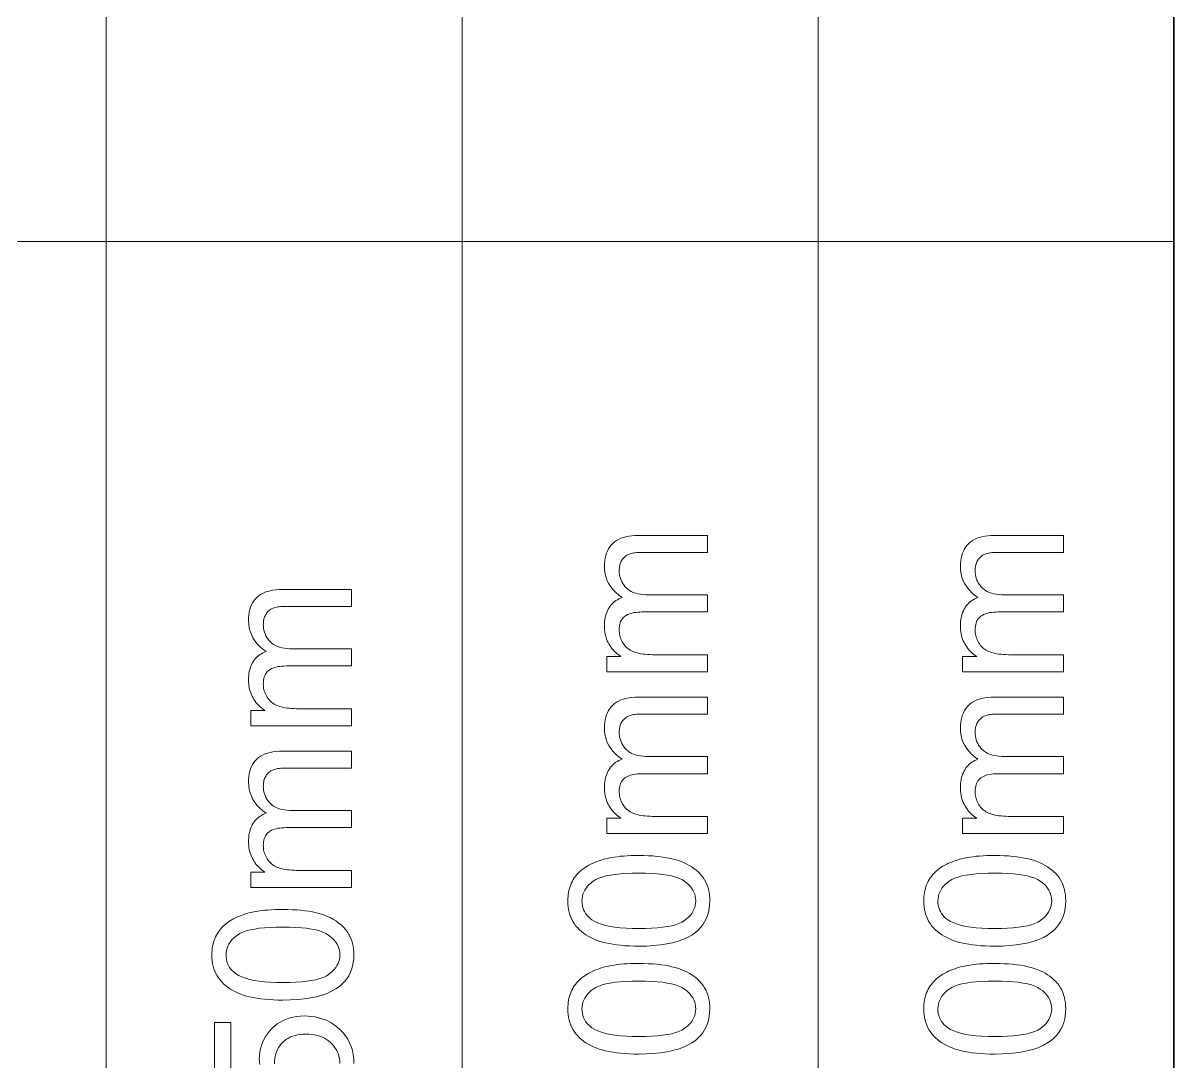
# Model space of a CAD drawing. Extents: x 23 to 417, y 3 to 294.
# Drawn here: x 222.48 to 230.76, y 19.32 to 26.79 of the extents above; entities that cross this region are included whole.
import ezdxf

# ---------------------------------------------------------------- set-up
doc = ezdxf.new("R2010")
doc.units = 0

msp = doc.modelspace()

# ---------------------------------------------------------------- linework, layer by layer
at = {"color": 7, "lineweight": 13}
for p, q in [((223.081, 10.22), (223.081, 50.22)), ((225.6417, 10.22), (225.6417, 50.22)), ((228.2024, 10.22), (228.2024, 50.22)), ((230.7631, 10.22), (230.7631, 50.22)), ((182.1096, 25.22), (230.7631, 25.22))]:
    msp.add_line(p, q, dxfattribs=at)
at = {"color": 7, "lineweight": 35}
msp.add_line((230.7625, 10.2375), (230.7625, 50.2375), dxfattribs=at)
at = {"color": 7, "lineweight": 13}
for points in [[(227.4064, 22.1238), (226.6819, 22.1238), (226.6819, 22.2336), (226.7836, 22.2336), (226.7731, 22.2407), (226.7631, 22.2482), (226.7535, 22.2561), (226.7443, 22.2645), (226.7356, 22.2734), (226.7272, 22.2826), (226.7193, 22.2924), (226.7118, 22.3026), (226.7047, 22.3132), (226.698, 22.3243), (226.6918, 22.3358), (226.6863, 22.3476), (226.6814, 22.3597), (226.6772, 22.3721), (226.6737, 22.3849), (226.6707, 22.3979), (226.6685, 22.4113), (226.6669, 22.425), (226.6659, 22.439), (226.6656, 22.4533), (226.6659, 22.4691), (226.6669, 22.4843), (226.6686, 22.499), (226.6709, 22.513), (226.6739, 22.5265), (226.6776, 22.5394), (226.6819, 22.5517), (226.687, 22.5635), (226.6926, 22.5747), (226.699, 22.5853), (226.7059, 22.5953), (226.7134, 22.6046), (226.7214, 22.6134), (226.73, 22.6216), (226.7391, 22.6292), (226.7487, 22.6361), (226.7588, 22.6425), (226.7695, 22.6482), (226.7807, 22.6534), (226.7924, 22.6579), (226.7683, 22.6756), (226.7468, 22.6944), (226.7277, 22.7141), (226.7112, 22.735), (226.6973, 22.7568), (226.6859, 22.7797), (226.677, 22.8036), (226.6706, 22.8286), (226.6668, 22.8546), (226.6656, 22.8816), (226.6662, 22.9027), (226.668, 22.9228), (226.6709, 22.9418), (226.6751, 22.9599), (226.6805, 22.977), (226.6871, 22.993), (226.6948, 23.0081), (226.7038, 23.0222), (226.7139, 23.0353), (226.7253, 23.0474), (226.7378, 23.0584), (226.7517, 23.0683), (226.7669, 23.077), (226.7833, 23.0845), (226.8011, 23.0909), (226.8201, 23.0961), (226.8404, 23.1002), (226.862, 23.1031), (226.8849, 23.1048), (226.9091, 23.1054), (227.4064, 23.1054), (227.4064, 22.9833), (226.95, 22.9833), (226.9357, 22.9832), (226.9222, 22.9828), (226.9095, 22.9822), (226.8977, 22.9814), (226.8867, 22.9803), (226.8765, 22.979), (226.8671, 22.9774), (226.8586, 22.9756), (226.8508, 22.9736), (226.8439, 22.9713), (226.8376, 22.9688), (226.8315, 22.9658), (226.8256, 22.9624), (226.82, 22.9587), (226.8147, 22.9545), (226.8096, 22.95), (226.8048, 22.9451), (226.8002, 22.9398), (226.7958, 22.9341), (226.7918, 22.928), (226.788, 22.9216), (226.7846, 22.915), (226.7817, 22.9082), (226.7791, 22.9012), (226.7769, 22.8939), (226.7751, 22.8864), (226.7738, 22.8787), (226.7728, 22.8708), (226.7722, 22.8627), (226.772, 22.8544), (226.7725, 22.8393), (226.774, 22.8248), (226.7766, 22.8109), (226.7801, 22.7974), (226.7847, 22.7844), (226.7903, 22.772), (226.7969, 22.7601), (226.8045, 22.7487), (226.8131, 22.7378), (226.8228, 22.7275), (226.8336, 22.7179), (226.8456, 22.7093), (226.8588, 22.7017), (226.8732, 22.6952), (226.8889, 22.6896), (226.9058, 22.6851), (226.9239, 22.6815), (226.9432, 22.679), (226.9637, 22.6775), (226.9855, 22.677), (227.4064, 22.677), (227.4064, 22.5542), (226.9357, 22.5542), (226.9197, 22.5539), (226.9046, 22.553), (226.8903, 22.5515), (226.8768, 22.5494), (226.8641, 22.5467), (226.8522, 22.5434), (226.8411, 22.5395), (226.8309, 22.535), (226.8215, 22.5299), (226.8129, 22.5242), (226.8051, 22.5178), (226.7982, 22.5107), (226.792, 22.5028), (226.7867, 22.4941), (226.7822, 22.4846), (226.7785, 22.4744), (226.7757, 22.4635), (226.7736, 22.4517), (226.7724, 22.4392), (226.772, 22.426), (226.7722, 22.4157), (226.7731, 22.4056), (226.7744, 22.3956), (226.7763, 22.3858), (226.7788, 22.3761), (226.7818, 22.3666), (226.7853, 22.3572), (226.7894, 22.3481), (226.7941, 22.339), (226.7993, 22.3301), (226.805, 22.3216), (226.8112, 22.3135), (226.8179, 22.3059), (226.8251, 22.2988), (226.8329, 22.2922), (226.8411, 22.2861), (226.8498, 22.2804), (226.8591, 22.2752), (226.8688, 22.2706), (226.8791, 22.2664), (226.89, 22.2626), (226.9019, 22.2592), (226.9148, 22.2563), (226.9285, 22.2537), (226.9432, 22.2515), (226.9588, 22.2497), (226.9753, 22.2484), (226.9928, 22.2474), (227.0112, 22.2468), (227.0305, 22.2466), (227.4064, 22.2466)], [(229.9671, 22.1238), (229.2426, 22.1238), (229.2426, 22.2336), (229.3443, 22.2336), (229.3339, 22.2407), (229.3238, 22.2482), (229.3142, 22.2561), (229.3051, 22.2645), (229.2963, 22.2734), (229.2879, 22.2827), (229.28, 22.2924), (229.2725, 22.3026), (229.2654, 22.3132), (229.2587, 22.3243), (229.2525, 22.3358), (229.247, 22.3476), (229.2422, 22.3597), (229.2379, 22.3721), (229.2344, 22.3849), (229.2315, 22.3979), (229.2292, 22.4113), (229.2276, 22.425), (229.2266, 22.439), (229.2263, 22.4533), (229.2266, 22.4691), (229.2276, 22.4843), (229.2293, 22.499), (229.2316, 22.513), (229.2346, 22.5265), (229.2383, 22.5394), (229.2427, 22.5517), (229.2477, 22.5635), (229.2534, 22.5747), (229.2597, 22.5853), (229.2666, 22.5953), (229.2741, 22.6046), (229.2822, 22.6134), (229.2907, 22.6216), (229.2998, 22.6292), (229.3094, 22.6361), (229.3195, 22.6425), (229.3302, 22.6482), (229.3414, 22.6534), (229.3531, 22.6579), (229.3291, 22.6756), (229.3075, 22.6944), (229.2885, 22.7141), (229.272, 22.735), (229.258, 22.7568), (229.2466, 22.7797), (229.2377, 22.8036), (229.2314, 22.8286), (229.2276, 22.8546), (229.2263, 22.8816), (229.2269, 22.9027), (229.2287, 22.9228), (229.2317, 22.9418), (229.2358, 22.9599), (229.2412, 22.977), (229.2478, 22.993), (229.2555, 23.0081), (229.2645, 23.0222), (229.2746, 23.0353), (229.286, 23.0474), (229.2986, 23.0584), (229.3124, 23.0683), (229.3276, 23.077), (229.344, 23.0845), (229.3618, 23.0909), (229.3808, 23.0961), (229.4011, 23.1002), (229.4227, 23.1031), (229.4456, 23.1048), (229.4698, 23.1054), (229.9671, 23.1054), (229.9671, 22.9833), (229.5107, 22.9833), (229.4964, 22.9832), (229.4829, 22.9828), (229.4702, 22.9822), (229.4584, 22.9814), (229.4474, 22.9803), (229.4372, 22.979), (229.4278, 22.9774), (229.4193, 22.9756), (229.4115, 22.9736), (229.4047, 22.9713), (229.3983, 22.9688), (229.3922, 22.9658), (229.3864, 22.9624), (229.3808, 22.9587), (229.3754, 22.9545), (229.3703, 22.95), (229.3655, 22.9451), (229.3609, 22.9398), (229.3566, 22.9341), (229.3525, 22.928), (229.3487, 22.9216), (229.3454, 22.915), (229.3424, 22.9082), (229.3398, 22.9012), (229.3376, 22.8939), (229.3359, 22.8864), (229.3345, 22.8787), (229.3335, 22.8708), (229.3329, 22.8627), (229.3327, 22.8544), (229.3332, 22.8393), (229.3347, 22.8248), (229.3373, 22.8109), (229.3408, 22.7974), (229.3454, 22.7844), (229.351, 22.772), (229.3576, 22.7601), (229.3652, 22.7487), (229.3739, 22.7378), (229.3835, 22.7275), (229.3943, 22.7179), (229.4063, 22.7093), (229.4195, 22.7017), (229.4339, 22.6952), (229.4496, 22.6896), (229.4665, 22.6851), (229.4846, 22.6815), (229.5039, 22.679), (229.5244, 22.6775), (229.5462, 22.677), (229.9671, 22.677), (229.9671, 22.5542), (229.4964, 22.5542), (229.4804, 22.5539), (229.4653, 22.553), (229.451, 22.5515), (229.4375, 22.5494), (229.4248, 22.5467), (229.4129, 22.5434), (229.4019, 22.5395), (229.3916, 22.535), (229.3822, 22.5299), (229.3736, 22.5242), (229.3658, 22.5178), (229.3589, 22.5107), (229.3528, 22.5028), (229.3474, 22.4941), (229.3429, 22.4846), (229.3392, 22.4744), (229.3364, 22.4635), (229.3343, 22.4517), (229.3331, 22.4392), (229.3327, 22.426), (229.333, 22.4157), (229.3338, 22.4056), (229.3351, 22.3956), (229.3371, 22.3858), (229.3395, 22.3761), (229.3425, 22.3666), (229.3461, 22.3572), (229.3502, 22.3481), (229.3548, 22.339), (229.36, 22.3301), (229.3657, 22.3216), (229.3719, 22.3135), (229.3786, 22.3059), (229.3858, 22.2988), (229.3936, 22.2922), (229.4018, 22.2861), (229.4105, 22.2804), (229.4198, 22.2752), (229.4295, 22.2706), (229.4398, 22.2664), (229.4508, 22.2626), (229.4626, 22.2592), (229.4755, 22.2563), (229.4892, 22.2537), (229.5039, 22.2515), (229.5195, 22.2497), (229.536, 22.2484), (229.5535, 22.2474), (229.5719, 22.2468), (229.5912, 22.2466), (229.9671, 22.2466)], [(224.8457, 21.7353), (224.1212, 21.7353), (224.1212, 21.8451), (224.2229, 21.8451), (224.2124, 21.8522), (224.2024, 21.8597), (224.1928, 21.8676), (224.1836, 21.876), (224.1749, 21.8849), (224.1665, 21.8942), (224.1586, 21.9039), (224.1511, 21.9141), (224.144, 21.9248), (224.1373, 21.9359), (224.1311, 21.9473), (224.1256, 21.9591), (224.1207, 21.9713), (224.1165, 21.9837), (224.113, 21.9964), (224.11, 22.0095), (224.1078, 22.0228), (224.1062, 22.0365), (224.1052, 22.0505), (224.1049, 22.0648), (224.1052, 22.0806), (224.1062, 22.0958), (224.1079, 22.1105), (224.1102, 22.1245), (224.1132, 22.138), (224.1169, 22.1509), (224.1212, 22.1633), (224.1263, 22.175), (224.1319, 22.1862), (224.1383, 22.1968), (224.1452, 22.2068), (224.1527, 22.2162), (224.1607, 22.225), (224.1693, 22.2331), (224.1784, 22.2407), (224.188, 22.2477), (224.1981, 22.254), (224.2088, 22.2598), (224.22, 22.2649), (224.2317, 22.2694), (224.2076, 22.2871), (224.1861, 22.3059), (224.167, 22.3257), (224.1505, 22.3465), (224.1366, 22.3683), (224.1252, 22.3912), (224.1163, 22.4152), (224.1099, 22.4401), (224.1061, 22.4661), (224.1049, 22.4932), (224.1055, 22.5142), (224.1073, 22.5343), (224.1102, 22.5534), (224.1144, 22.5714), (224.1198, 22.5885), (224.1264, 22.6046), (224.1341, 22.6197), (224.1431, 22.6337), (224.1532, 22.6468), (224.1646, 22.6589), (224.1771, 22.6699), (224.191, 22.6798), (224.2062, 22.6885), (224.2226, 22.696), (224.2404, 22.7024), (224.2594, 22.7076), (224.2797, 22.7117), (224.3013, 22.7146), (224.3242, 22.7163), (224.3484, 22.7169), (224.8457, 22.7169), (224.8457, 22.5948), (224.3893, 22.5948), (224.375, 22.5947), (224.3615, 22.5943), (224.3488, 22.5937), (224.337, 22.5929), (224.326, 22.5918), (224.3158, 22.5905), (224.3064, 22.589), (224.2979, 22.5872), (224.2901, 22.5851), (224.2832, 22.5829), (224.2769, 22.5803), (224.2708, 22.5773), (224.2649, 22.574), (224.2593, 22.5702), (224.254, 22.5661), (224.2489, 22.5615), (224.2441, 22.5566), (224.2395, 22.5513), (224.2351, 22.5456), (224.2311, 22.5396), (224.2273, 22.5332), (224.2239, 22.5266), (224.221, 22.5197), (224.2184, 22.5127), (224.2162, 22.5054), (224.2144, 22.498), (224.2131, 22.4903), (224.2121, 22.4824), (224.2115, 22.4742), (224.2113, 22.4659), (224.2118, 22.4509), (224.2133, 22.4364), (224.2159, 22.4224), (224.2194, 22.4089), (224.224, 22.396), (224.2296, 22.3835), (224.2362, 22.3716), (224.2438, 22.3602), (224.2524, 22.3494), (224.2621, 22.339), (224.2729, 22.3294), (224.2849, 22.3208), (224.2981, 22.3133), (224.3125, 22.3067), (224.3282, 22.3011), (224.3451, 22.2966), (224.3632, 22.2931), (224.3825, 22.2906), (224.403, 22.289), (224.4248, 22.2885), (224.8457, 22.2885), (224.8457, 22.1657), (224.375, 22.1657), (224.359, 22.1654), (224.3439, 22.1645), (224.3296, 22.163), (224.3161, 22.1609), (224.3034, 22.1582), (224.2915, 22.1549), (224.2804, 22.151), (224.2702, 22.1465), (224.2608, 22.1414), (224.2522, 22.1357), (224.2444, 22.1293), (224.2375, 22.1222), (224.2313, 22.1143), (224.226, 22.1056), (224.2215, 22.0962), (224.2178, 22.086), (224.215, 22.075), (224.2129, 22.0633), (224.2117, 22.0508), (224.2113, 22.0375), (224.2115, 22.0272), (224.2124, 22.0171), (224.2137, 22.0071), (224.2156, 21.9973), (224.2181, 21.9876), (224.2211, 21.9781), (224.2246, 21.9688), (224.2287, 21.9596), (224.2334, 21.9505), (224.2386, 21.9417), (224.2443, 21.9331), (224.2505, 21.925), (224.2572, 21.9174), (224.2644, 21.9103), (224.2722, 21.9037), (224.2804, 21.8976), (224.2891, 21.8919), (224.2984, 21.8868), (224.3081, 21.8821), (224.3184, 21.8779), (224.3293, 21.8741), (224.3412, 21.8708), (224.3541, 21.8678), (224.3678, 21.8652), (224.3825, 21.8631), (224.3981, 21.8613), (224.4146, 21.8599), (224.4321, 21.8589), (224.4505, 21.8583), (224.4698, 21.8581), (224.8457, 21.8581)], [(227.4064, 20.9601), (226.6819, 20.9601), (226.6819, 21.0699), (226.7836, 21.0699), (226.7731, 21.077), (226.7631, 21.0845), (226.7535, 21.0924), (226.7443, 21.1008), (226.7356, 21.1096), (226.7272, 21.1189), (226.7193, 21.1287), (226.7118, 21.1389), (226.7047, 21.1495), (226.698, 21.1606), (226.6918, 21.1721), (226.6863, 21.1839), (226.6814, 21.196), (226.6772, 21.2084), (226.6737, 21.2212), (226.6707, 21.2342), (226.6685, 21.2476), (226.6669, 21.2613), (226.6659, 21.2752), (226.6656, 21.2896), (226.6659, 21.3054), (226.6669, 21.3206), (226.6686, 21.3352), (226.6709, 21.3493), (226.6739, 21.3628), (226.6776, 21.3757), (226.6819, 21.388), (226.687, 21.3998), (226.6926, 21.411), (226.699, 21.4215), (226.7059, 21.4315), (226.7134, 21.4409), (226.7214, 21.4497), (226.73, 21.4579), (226.7391, 21.4655), (226.7487, 21.4724), (226.7588, 21.4788), (226.7695, 21.4845), (226.7807, 21.4897), (226.7924, 21.4942), (226.7683, 21.5119), (226.7468, 21.5306), (226.7277, 21.5504), (226.7112, 21.5712), (226.6973, 21.5931), (226.6859, 21.616), (226.677, 21.6399), (226.6706, 21.6649), (226.6668, 21.6909), (226.6656, 21.7179), (226.6662, 21.739), (226.668, 21.759), (226.6709, 21.7781), (226.6751, 21.7962), (226.6805, 21.8133), (226.6871, 21.8293), (226.6948, 21.8444), (226.7038, 21.8585), (226.7139, 21.8716), (226.7253, 21.8837), (226.7378, 21.8947), (226.7517, 21.9046), (226.7669, 21.9133), (226.7833, 21.9208), (226.8011, 21.9272), (226.8201, 21.9324), (226.8404, 21.9365), (226.862, 21.9394), (226.8849, 21.9411), (226.9091, 21.9417), (227.4064, 21.9417), (227.4064, 21.8196), (226.95, 21.8196), (226.9357, 21.8194), (226.9222, 21.8191), (226.9095, 21.8185), (226.8977, 21.8177), (226.8867, 21.8166), (226.8765, 21.8153), (226.8671, 21.8137), (226.8586, 21.8119), (226.8508, 21.8099), (226.8439, 21.8076), (226.8376, 21.805), (226.8315, 21.8021), (226.8256, 21.7987), (226.82, 21.795), (226.8147, 21.7908), (226.8096, 21.7863), (226.8048, 21.7814), (226.8002, 21.7761), (226.7958, 21.7704), (226.7918, 21.7643), (226.788, 21.7579), (226.7846, 21.7513), (226.7817, 21.7445), (226.7791, 21.7375), (226.7769, 21.7302), (226.7751, 21.7227), (226.7738, 21.715), (226.7728, 21.7071), (226.7722, 21.699), (226.772, 21.6906), (226.7725, 21.6756), (226.774, 21.6611), (226.7766, 21.6471), (226.7801, 21.6337), (226.7847, 21.6207), (226.7903, 21.6083), (226.7969, 21.5964), (226.8045, 21.585), (226.8131, 21.5741), (226.8228, 21.5638), (226.8336, 21.5542), (226.8456, 21.5456), (226.8588, 21.538), (226.8732, 21.5315), (226.8889, 21.5259), (226.9058, 21.5214), (226.9239, 21.5178), (226.9432, 21.5153), (226.9637, 21.5138), (226.9855, 21.5133), (227.4064, 21.5133), (227.4064, 21.3905), (226.9357, 21.3905), (226.9197, 21.3902), (226.9046, 21.3893), (226.8903, 21.3878), (226.8768, 21.3857), (226.8641, 21.383), (226.8522, 21.3797), (226.8411, 21.3758), (226.8309, 21.3713), (226.8215, 21.3662), (226.8129, 21.3605), (226.8051, 21.3541), (226.7982, 21.347), (226.792, 21.3391), (226.7867, 21.3304), (226.7822, 21.3209), (226.7785, 21.3107), (226.7757, 21.2998), (226.7736, 21.288), (226.7724, 21.2755), (226.772, 21.2623), (226.7722, 21.252), (226.7731, 21.2418), (226.7744, 21.2319), (226.7763, 21.222), (226.7788, 21.2124), (226.7818, 21.2029), (226.7853, 21.1935), (226.7894, 21.1843), (226.7941, 21.1753), (226.7993, 21.1664), (226.805, 21.1579), (226.8112, 21.1498), (226.8179, 21.1422), (226.8251, 21.1351), (226.8329, 21.1285), (226.8411, 21.1224), (226.8498, 21.1167), (226.8591, 21.1115), (226.8688, 21.1068), (226.8791, 21.1026), (226.89, 21.0989), (226.9019, 21.0955), (226.9148, 21.0926), (226.9285, 21.09), (226.9432, 21.0878), (226.9588, 21.086), (226.9753, 21.0847), (226.9928, 21.0837), (227.0112, 21.0831), (227.0305, 21.0829), (227.4064, 21.0829)], [(229.9671, 20.9601), (229.2426, 20.9601), (229.2426, 21.0699), (229.3443, 21.0699), (229.3339, 21.077), (229.3238, 21.0845), (229.3142, 21.0924), (229.3051, 21.1008), (229.2963, 21.1096), (229.2879, 21.1189), (229.28, 21.1287), (229.2725, 21.1389), (229.2654, 21.1495), (229.2587, 21.1606), (229.2525, 21.1721), (229.247, 21.1839), (229.2422, 21.196), (229.2379, 21.2084), (229.2344, 21.2212), (229.2315, 21.2342), (229.2292, 21.2476), (229.2276, 21.2613), (229.2266, 21.2753), (229.2263, 21.2896), (229.2266, 21.3054), (229.2276, 21.3206), (229.2293, 21.3352), (229.2316, 21.3493), (229.2346, 21.3628), (229.2383, 21.3757), (229.2427, 21.388), (229.2477, 21.3998), (229.2534, 21.411), (229.2597, 21.4215), (229.2667, 21.4315), (229.2741, 21.4409), (229.2822, 21.4497), (229.2907, 21.4579), (229.2998, 21.4655), (229.3094, 21.4724), (229.3195, 21.4788), (229.3302, 21.4845), (229.3414, 21.4897), (229.3531, 21.4942), (229.3291, 21.5119), (229.3075, 21.5306), (229.2885, 21.5504), (229.272, 21.5712), (229.258, 21.5931), (229.2466, 21.616), (229.2377, 21.6399), (229.2314, 21.6649), (229.2276, 21.6909), (229.2263, 21.7179), (229.2269, 21.739), (229.2287, 21.7591), (229.2317, 21.7781), (229.2358, 21.7962), (229.2412, 21.8133), (229.2478, 21.8293), (229.2555, 21.8444), (229.2645, 21.8585), (229.2746, 21.8716), (229.286, 21.8837), (229.2986, 21.8947), (229.3124, 21.9046), (229.3276, 21.9133), (229.344, 21.9208), (229.3618, 21.9272), (229.3808, 21.9324), (229.4011, 21.9365), (229.4227, 21.9394), (229.4456, 21.9411), (229.4698, 21.9417), (229.9671, 21.9417), (229.9671, 21.8196), (229.5107, 21.8196), (229.4964, 21.8195), (229.4829, 21.8191), (229.4702, 21.8185), (229.4584, 21.8177), (229.4474, 21.8166), (229.4372, 21.8153), (229.4278, 21.8137), (229.4193, 21.8119), (229.4115, 21.8099), (229.4047, 21.8076), (229.3983, 21.805), (229.3922, 21.8021), (229.3864, 21.7987), (229.3808, 21.795), (229.3754, 21.7908), (229.3703, 21.7863), (229.3655, 21.7814), (229.3609, 21.7761), (229.3566, 21.7704), (229.3525, 21.7643), (229.3487, 21.7579), (229.3454, 21.7513), (229.3424, 21.7445), (229.3398, 21.7375), (229.3376, 21.7302), (229.3359, 21.7227), (229.3345, 21.715), (229.3335, 21.7071), (229.3329, 21.699), (229.3327, 21.6906), (229.3332, 21.6756), (229.3347, 21.6611), (229.3373, 21.6471), (229.3408, 21.6337), (229.3454, 21.6207), (229.351, 21.6083), (229.3576, 21.5964), (229.3652, 21.585), (229.3739, 21.5741), (229.3835, 21.5638), (229.3943, 21.5542), (229.4063, 21.5456), (229.4195, 21.538), (229.4339, 21.5315), (229.4496, 21.5259), (229.4665, 21.5214), (229.4846, 21.5178), (229.5039, 21.5153), (229.5244, 21.5138), (229.5462, 21.5133), (229.9671, 21.5133), (229.9671, 21.3905), (229.4964, 21.3905), (229.4804, 21.3902), (229.4653, 21.3893), (229.451, 21.3878), (229.4375, 21.3857), (229.4248, 21.383), (229.4129, 21.3797), (229.4019, 21.3758), (229.3916, 21.3713), (229.3822, 21.3662), (229.3736, 21.3605), (229.3658, 21.3541), (229.3589, 21.347), (229.3528, 21.3391), (229.3474, 21.3304), (229.3429, 21.3209), (229.3392, 21.3107), (229.3364, 21.2998), (229.3343, 21.288), (229.3331, 21.2755), (229.3327, 21.2623), (229.333, 21.252), (229.3338, 21.2418), (229.3351, 21.2319), (229.3371, 21.2221), (229.3395, 21.2124), (229.3425, 21.2029), (229.3461, 21.1935), (229.3502, 21.1843), (229.3548, 21.1753), (229.36, 21.1664), (229.3657, 21.1579), (229.3719, 21.1498), (229.3786, 21.1422), (229.3858, 21.1351), (229.3936, 21.1285), (229.4018, 21.1224), (229.4105, 21.1167), (229.4198, 21.1115), (229.4295, 21.1068), (229.4398, 21.1027), (229.4508, 21.0989), (229.4626, 21.0955), (229.4755, 21.0926), (229.4892, 21.09), (229.5039, 21.0878), (229.5195, 21.086), (229.536, 21.0847), (229.5535, 21.0837), (229.5719, 21.0831), (229.5912, 21.0829), (229.9671, 21.0829)], [(224.8457, 20.5716), (224.1212, 20.5716), (224.1212, 20.6814), (224.2229, 20.6814), (224.2124, 20.6885), (224.2024, 20.696), (224.1928, 20.7039), (224.1836, 20.7123), (224.1749, 20.7212), (224.1665, 20.7305), (224.1586, 20.7402), (224.1511, 20.7504), (224.144, 20.7611), (224.1373, 20.7722), (224.1311, 20.7836), (224.1256, 20.7954), (224.1207, 20.8075), (224.1165, 20.82), (224.113, 20.8327), (224.11, 20.8457), (224.1078, 20.8591), (224.1062, 20.8728), (224.1052, 20.8868), (224.1049, 20.9011), (224.1052, 20.9169), (224.1062, 20.9321), (224.1079, 20.9468), (224.1102, 20.9608), (224.1132, 20.9743), (224.1169, 20.9872), (224.1212, 20.9996), (224.1263, 21.0113), (224.1319, 21.0225), (224.1383, 21.0331), (224.1452, 21.0431), (224.1527, 21.0525), (224.1607, 21.0612), (224.1693, 21.0694), (224.1784, 21.077), (224.188, 21.0839), (224.1981, 21.0903), (224.2088, 21.096), (224.22, 21.1012), (224.2317, 21.1057), (224.2076, 21.1234), (224.1861, 21.1422), (224.167, 21.162), (224.1505, 21.1828), (224.1366, 21.2046), (224.1252, 21.2275), (224.1163, 21.2514), (224.1099, 21.2764), (224.1061, 21.3024), (224.1049, 21.3295), (224.1055, 21.3505), (224.1073, 21.3706), (224.1102, 21.3896), (224.1144, 21.4077), (224.1198, 21.4248), (224.1264, 21.4409), (224.1341, 21.4559), (224.1431, 21.47), (224.1532, 21.4831), (224.1646, 21.4952), (224.1771, 21.5062), (224.191, 21.5161), (224.2062, 21.5248), (224.2226, 21.5323), (224.2404, 21.5387), (224.2594, 21.5439), (224.2797, 21.548), (224.3013, 21.5509), (224.3242, 21.5526), (224.3484, 21.5532), (224.8457, 21.5532), (224.8457, 21.4311), (224.3893, 21.4311), (224.375, 21.431), (224.3615, 21.4306), (224.3488, 21.43), (224.337, 21.4292), (224.326, 21.4281), (224.3158, 21.4268), (224.3064, 21.4252), (224.2979, 21.4235), (224.2901, 21.4214), (224.2832, 21.4192), (224.2769, 21.4166), (224.2708, 21.4136), (224.2649, 21.4102), (224.2593, 21.4065), (224.254, 21.4024), (224.2489, 21.3978), (224.2441, 21.3929), (224.2395, 21.3876), (224.2351, 21.3819), (224.2311, 21.3758), (224.2273, 21.3695), (224.2239, 21.3629), (224.221, 21.356), (224.2184, 21.349), (224.2162, 21.3417), (224.2144, 21.3343), (224.2131, 21.3266), (224.2121, 21.3187), (224.2115, 21.3105), (224.2113, 21.3022), (224.2118, 21.2872), (224.2133, 21.2727), (224.2159, 21.2587), (224.2194, 21.2452), (224.224, 21.2323), (224.2296, 21.2198), (224.2362, 21.2079), (224.2438, 21.1965), (224.2524, 21.1857), (224.2621, 21.1753), (224.2729, 21.1657), (224.2849, 21.1571), (224.2981, 21.1496), (224.3125, 21.143), (224.3282, 21.1374), (224.3451, 21.1329), (224.3632, 21.1294), (224.3825, 21.1268), (224.403, 21.1253), (224.4248, 21.1248), (224.8457, 21.1248), (224.8457, 21.002), (224.375, 21.002), (224.359, 21.0017), (224.3439, 21.0008), (224.3296, 20.9993), (224.3161, 20.9972), (224.3034, 20.9945), (224.2915, 20.9912), (224.2804, 20.9873), (224.2702, 20.9828), (224.2608, 20.9777), (224.2522, 20.972), (224.2444, 20.9656), (224.2375, 20.9585), (224.2313, 20.9506), (224.226, 20.9419), (224.2215, 20.9325), (224.2178, 20.9223), (224.215, 20.9113), (224.2129, 20.8996), (224.2117, 20.8871), (224.2113, 20.8738), (224.2115, 20.8635), (224.2124, 20.8534), (224.2137, 20.8434), (224.2156, 20.8336), (224.2181, 20.8239), (224.2211, 20.8144), (224.2246, 20.8051), (224.2287, 20.7959), (224.2334, 20.7868), (224.2386, 20.778), (224.2443, 20.7694), (224.2505, 20.7613), (224.2572, 20.7537), (224.2644, 20.7466), (224.2722, 20.74), (224.2804, 20.7339), (224.2891, 20.7282), (224.2984, 20.7231), (224.3081, 20.7184), (224.3184, 20.7142), (224.3293, 20.7104), (224.3412, 20.7071), (224.3541, 20.7041), (224.3678, 20.7015), (224.3825, 20.6993), (224.3981, 20.6976), (224.4146, 20.6962), (224.4321, 20.6952), (224.4505, 20.6946), (224.4698, 20.6944), (224.8457, 20.6944)], [(226.9132, 20.149), (226.8784, 20.1494), (226.845, 20.1505), (226.813, 20.1523), (226.7824, 20.1549), (226.7531, 20.1582), (226.7253, 20.1622), (226.6988, 20.1669), (226.6737, 20.1724), (226.65, 20.1786), (226.6277, 20.1855), (226.6066, 20.1932), (226.5864, 20.2015), (226.5673, 20.2106), (226.5491, 20.2204), (226.532, 20.2309), (226.5158, 20.2421), (226.5006, 20.254), (226.4864, 20.2666), (226.4732, 20.2799), (226.4609, 20.294), (226.4498, 20.3088), (226.4398, 20.3243), (226.431, 20.3405), (226.4234, 20.3575), (226.4169, 20.3752), (226.4117, 20.3937), (226.4075, 20.413), (226.4046, 20.4329), (226.4028, 20.4536), (226.4023, 20.4751), (226.4026, 20.491), (226.4036, 20.5065), (226.4052, 20.5216), (226.4074, 20.5363), (226.4104, 20.5506), (226.4139, 20.5646), (226.4181, 20.5781), (226.423, 20.5912), (226.4285, 20.604), (226.4347, 20.6163), (226.4414, 20.6282), (226.4488, 20.6397), (226.4567, 20.6508), (226.4652, 20.6615), (226.4742, 20.6717), (226.4839, 20.6815), (226.4941, 20.6909), (226.5048, 20.6999), (226.5162, 20.7084), (226.5281, 20.7166), (226.5406, 20.7243), (226.5536, 20.7317), (226.5671, 20.7388), (226.5812, 20.7455), (226.5958, 20.7519), (226.6109, 20.7579), (226.6266, 20.7636), (226.6428, 20.769), (226.6596, 20.774), (226.6768, 20.7786), (226.695, 20.7829), (226.7143, 20.7867), (226.7349, 20.7901), (226.7567, 20.793), (226.7797, 20.7955), (226.804, 20.7975), (226.8295, 20.7991), (226.8561, 20.8003), (226.884, 20.8009), (226.9132, 20.8012), (226.9477, 20.8008), (226.9809, 20.7997), (227.0127, 20.7979), (227.0431, 20.7954), (227.0722, 20.7921), (227.0999, 20.7881), (227.1263, 20.7834), (227.1513, 20.778), (227.175, 20.7719), (227.1973, 20.765), (227.2184, 20.7574), (227.2386, 20.7491), (227.2577, 20.7401), (227.2759, 20.7303), (227.2931, 20.7199), (227.3093, 20.7087), (227.3246, 20.6968), (227.3388, 20.6842), (227.3521, 20.6709), (227.3644, 20.6569), (227.3756, 20.6421), (227.3857, 20.6266), (227.3945, 20.6103), (227.4022, 20.5933), (227.4087, 20.5755), (227.414, 20.5569), (227.4181, 20.5376), (227.4211, 20.5175), (227.4228, 20.4967), (227.4234, 20.4751), (227.4224, 20.4468), (227.4193, 20.4197), (227.4141, 20.3939), (227.4068, 20.3693), (227.3975, 20.346), (227.3861, 20.3239), (227.3726, 20.3031), (227.3571, 20.2834), (227.3394, 20.2651), (227.3197, 20.2479), (227.2932, 20.2292), (227.2635, 20.2123), (227.2307, 20.1975), (227.1948, 20.1846), (227.1557, 20.1738), (227.1134, 20.1649), (227.0681, 20.1579), (227.0196, 20.153), (226.968, 20.15)], [(229.4739, 20.149), (229.4391, 20.1494), (229.4057, 20.1505), (229.3737, 20.1523), (229.3431, 20.1549), (229.3138, 20.1582), (229.286, 20.1622), (229.2595, 20.1669), (229.2344, 20.1724), (229.2107, 20.1786), (229.1884, 20.1855), (229.1673, 20.1932), (229.1472, 20.2015), (229.128, 20.2106), (229.1098, 20.2204), (229.0927, 20.2309), (229.0765, 20.2421), (229.0613, 20.254), (229.0471, 20.2666), (229.0339, 20.2799), (229.0216, 20.294), (229.0105, 20.3088), (229.0005, 20.3243), (228.9917, 20.3405), (228.9841, 20.3575), (228.9776, 20.3752), (228.9724, 20.3937), (228.9683, 20.413), (228.9653, 20.4329), (228.9636, 20.4536), (228.963, 20.4751), (228.9633, 20.491), (228.9643, 20.5065), (228.9659, 20.5216), (228.9682, 20.5363), (228.9711, 20.5506), (228.9746, 20.5646), (228.9789, 20.5781), (228.9837, 20.5912), (228.9892, 20.604), (228.9954, 20.6163), (229.0022, 20.6282), (229.0095, 20.6397), (229.0174, 20.6508), (229.0259, 20.6615), (229.0349, 20.6717), (229.0446, 20.6815), (229.0548, 20.6909), (229.0656, 20.6999), (229.0769, 20.7084), (229.0888, 20.7166), (229.1013, 20.7243), (229.1143, 20.7317), (229.1279, 20.7388), (229.1419, 20.7455), (229.1565, 20.7519), (229.1717, 20.7579), (229.1873, 20.7636), (229.2035, 20.769), (229.2203, 20.774), (229.2375, 20.7786), (229.2557, 20.7829), (229.275, 20.7867), (229.2956, 20.7901), (229.3174, 20.793), (229.3405, 20.7955), (229.3647, 20.7976), (229.3902, 20.7991), (229.4169, 20.8003), (229.4448, 20.8009), (229.4739, 20.8012), (229.5084, 20.8008), (229.5416, 20.7997), (229.5734, 20.7979), (229.6038, 20.7954), (229.6329, 20.7921), (229.6606, 20.7881), (229.687, 20.7834), (229.712, 20.778), (229.7357, 20.7719), (229.758, 20.765), (229.7791, 20.7574), (229.7993, 20.7491), (229.8185, 20.7401), (229.8366, 20.7303), (229.8538, 20.7199), (229.8701, 20.7087), (229.8853, 20.6968), (229.8996, 20.6842), (229.9128, 20.6709), (229.9251, 20.6569), (229.9363, 20.6421), (229.9464, 20.6266), (229.9552, 20.6103), (229.9629, 20.5933), (229.9694, 20.5755), (229.9747, 20.5569), (229.9788, 20.5376), (229.9818, 20.5175), (229.9835, 20.4967), (229.9841, 20.4751), (229.9831, 20.4468), (229.98, 20.4197), (229.9748, 20.3939), (229.9675, 20.3693), (229.9582, 20.346), (229.9468, 20.3239), (229.9333, 20.3031), (229.9178, 20.2834), (229.9001, 20.2651), (229.8804, 20.2479), (229.8539, 20.2292), (229.8242, 20.2123), (229.7914, 20.1975), (229.7555, 20.1846), (229.7164, 20.1738), (229.6742, 20.1649), (229.6288, 20.1579), (229.5803, 20.153), (229.5287, 20.15)], [(226.9132, 20.2752), (226.9608, 20.2758), (227.0051, 20.2775), (227.0461, 20.2804), (227.0838, 20.2845), (227.1182, 20.2896), (227.1494, 20.296), (227.1772, 20.3035), (227.2018, 20.3121), (227.223, 20.3219), (227.2409, 20.3329), (227.2564, 20.3447), (227.2703, 20.357), (227.2825, 20.3699), (227.2931, 20.3833), (227.3021, 20.3972), (227.3094, 20.4117), (227.3151, 20.4268), (227.3192, 20.4423), (227.3216, 20.4584), (227.3224, 20.4751), (227.3216, 20.4917), (227.3192, 20.5078), (227.3151, 20.5234), (227.3094, 20.5384), (227.302, 20.5529), (227.293, 20.5669), (227.2823, 20.5803), (227.2701, 20.5932), (227.2561, 20.6055), (227.2406, 20.6173), (227.2226, 20.6283), (227.2013, 20.6381), (227.1768, 20.6467), (227.1489, 20.6542), (227.1178, 20.6605), (227.0834, 20.6657), (227.0458, 20.6698), (227.0049, 20.6727), (226.9606, 20.6744), (226.9132, 20.675), (226.8654, 20.6744), (226.821, 20.6727), (226.7799, 20.6698), (226.7422, 20.6657), (226.7077, 20.6605), (226.6765, 20.6542), (226.6487, 20.6467), (226.6242, 20.6381), (226.603, 20.6283), (226.5851, 20.6173), (226.5697, 20.6055), (226.5558, 20.5931), (226.5437, 20.5802), (226.5331, 20.5667), (226.5242, 20.5526), (226.5169, 20.538), (226.5112, 20.5228), (226.5071, 20.507), (226.5047, 20.4906), (226.5039, 20.4737), (226.5046, 20.4572), (226.5068, 20.4413), (226.5103, 20.426), (226.5154, 20.4115), (226.5218, 20.3977), (226.5297, 20.3845), (226.539, 20.372), (226.5497, 20.3602), (226.5619, 20.3491), (226.5755, 20.3387), (226.5954, 20.3266), (226.6183, 20.3158), (226.6443, 20.3063), (226.6734, 20.2981), (226.7056, 20.2911), (226.741, 20.2854), (226.7794, 20.2809), (226.8209, 20.2778), (226.8655, 20.2759)], [(229.4739, 20.2752), (229.5215, 20.2758), (229.5658, 20.2775), (229.6068, 20.2804), (229.6445, 20.2845), (229.679, 20.2896), (229.7101, 20.296), (229.7379, 20.3035), (229.7625, 20.3121), (229.7837, 20.3219), (229.8017, 20.3329), (229.8171, 20.3447), (229.831, 20.357), (229.8432, 20.3699), (229.8538, 20.3833), (229.8628, 20.3972), (229.8701, 20.4117), (229.8758, 20.4268), (229.8799, 20.4423), (229.8824, 20.4584), (229.8832, 20.4751), (229.8824, 20.4917), (229.8799, 20.5079), (229.8758, 20.5234), (229.8701, 20.5385), (229.8627, 20.5529), (229.8537, 20.5669), (229.8431, 20.5803), (229.8308, 20.5932), (229.8169, 20.6055), (229.8013, 20.6173), (229.7833, 20.6283), (229.762, 20.6381), (229.7375, 20.6467), (229.7096, 20.6542), (229.6785, 20.6605), (229.6441, 20.6657), (229.6065, 20.6698), (229.5656, 20.6727), (229.5214, 20.6744), (229.4739, 20.675), (229.4262, 20.6744), (229.3817, 20.6727), (229.3407, 20.6698), (229.3029, 20.6657), (229.2684, 20.6605), (229.2372, 20.6542), (229.2094, 20.6467), (229.1849, 20.6381), (229.1637, 20.6283), (229.1458, 20.6173), (229.1304, 20.6055), (229.1166, 20.5931), (229.1044, 20.5802), (229.0938, 20.5667), (229.0849, 20.5526), (229.0776, 20.538), (229.0719, 20.5228), (229.0679, 20.507), (229.0654, 20.4906), (229.0646, 20.4737), (229.0653, 20.4572), (229.0675, 20.4413), (229.0711, 20.426), (229.0761, 20.4115), (229.0825, 20.3977), (229.0904, 20.3845), (229.0997, 20.372), (229.1105, 20.3602), (229.1226, 20.3491), (229.1362, 20.3387), (229.1561, 20.3266), (229.179, 20.3158), (229.205, 20.3063), (229.2341, 20.2981), (229.2664, 20.2911), (229.3017, 20.2854), (229.3401, 20.2809), (229.3816, 20.2778), (229.4262, 20.2759)], [(224.3525, 19.7606), (224.3177, 19.7609), (224.2843, 19.762), (224.2523, 19.7638), (224.2217, 19.7664), (224.1924, 19.7697), (224.1646, 19.7737), (224.1381, 19.7784), (224.113, 19.7839), (224.0893, 19.7901), (224.067, 19.7971), (224.0459, 19.8047), (224.0257, 19.8131), (224.0066, 19.8221), (223.9884, 19.8319), (223.9713, 19.8424), (223.9551, 19.8536), (223.9399, 19.8655), (223.9257, 19.8781), (223.9125, 19.8915), (223.9002, 19.9055), (223.8891, 19.9203), (223.8791, 19.9358), (223.8703, 19.952), (223.8627, 19.969), (223.8562, 19.9868), (223.851, 20.0053), (223.8468, 20.0245), (223.8439, 20.0445), (223.8421, 20.0652), (223.8416, 20.0866), (223.8419, 20.1025), (223.8429, 20.118), (223.8445, 20.1331), (223.8467, 20.1478), (223.8497, 20.1622), (223.8532, 20.1761), (223.8574, 20.1896), (223.8623, 20.2027), (223.8678, 20.2155), (223.874, 20.2278), (223.8807, 20.2398), (223.8881, 20.2513), (223.896, 20.2623), (223.9045, 20.273), (223.9135, 20.2832), (223.9232, 20.2931), (223.9334, 20.3025), (223.9441, 20.3114), (223.9555, 20.32), (223.9674, 20.3281), (223.9799, 20.3358), (223.9929, 20.3432), (224.0064, 20.3503), (224.0205, 20.357), (224.0351, 20.3634), (224.0502, 20.3694), (224.0659, 20.3751), (224.0821, 20.3805), (224.0989, 20.3855), (224.1161, 20.3902), (224.1343, 20.3944), (224.1536, 20.3983), (224.1742, 20.4016), (224.196, 20.4046), (224.219, 20.4071), (224.2433, 20.4091), (224.2688, 20.4107), (224.2954, 20.4118), (224.3233, 20.4125), (224.3525, 20.4127), (224.387, 20.4123), (224.4202, 20.4112), (224.452, 20.4094), (224.4824, 20.4069), (224.5115, 20.4036), (224.5392, 20.3997), (224.5656, 20.395), (224.5906, 20.3895), (224.6143, 20.3834), (224.6366, 20.3765), (224.6577, 20.3689), (224.6779, 20.3606), (224.697, 20.3516), (224.7152, 20.3419), (224.7324, 20.3314), (224.7486, 20.3202), (224.7639, 20.3084), (224.7781, 20.2958), (224.7914, 20.2824), (224.8037, 20.2684), (224.8149, 20.2536), (224.825, 20.2381), (224.8338, 20.2218), (224.8415, 20.2048), (224.848, 20.187), (224.8533, 20.1684), (224.8574, 20.1491), (224.8604, 20.129), (224.8621, 20.1082), (224.8627, 20.0866), (224.8617, 20.0583), (224.8586, 20.0313), (224.8534, 20.0054), (224.8461, 19.9809), (224.8368, 19.9575), (224.8254, 19.9354), (224.8119, 19.9146), (224.7964, 19.895), (224.7787, 19.8766), (224.759, 19.8595), (224.7325, 19.8407), (224.7028, 19.8239), (224.67, 19.809), (224.6341, 19.7962), (224.595, 19.7853), (224.5527, 19.7764), (224.5074, 19.7695), (224.4589, 19.7645), (224.4073, 19.7616)], [(224.3525, 19.8868), (224.4001, 19.8873), (224.4444, 19.8891), (224.4854, 19.8919), (224.5231, 19.896), (224.5575, 19.9012), (224.5887, 19.9075), (224.6165, 19.915), (224.6411, 19.9236), (224.6623, 19.9334), (224.6802, 19.9444), (224.6957, 19.9562), (224.7096, 19.9685), (224.7218, 19.9814), (224.7324, 19.9948), (224.7414, 20.0088), (224.7487, 20.0233), (224.7544, 20.0383), (224.7585, 20.0539), (224.7609, 20.07), (224.7617, 20.0866), (224.7609, 20.1033), (224.7585, 20.1194), (224.7544, 20.1349), (224.7487, 20.15), (224.7413, 20.1645), (224.7323, 20.1784), (224.7216, 20.1918), (224.7094, 20.2047), (224.6954, 20.217), (224.6799, 20.2288), (224.6619, 20.2398), (224.6406, 20.2496), (224.6161, 20.2582), (224.5882, 20.2657), (224.5571, 20.2721), (224.5227, 20.2773), (224.4851, 20.2813), (224.4442, 20.2842), (224.3999, 20.2859), (224.3525, 20.2865), (224.3047, 20.2859), (224.2603, 20.2842), (224.2192, 20.2813), (224.1815, 20.2773), (224.147, 20.2721), (224.1158, 20.2657), (224.088, 20.2582), (224.0635, 20.2496), (224.0423, 20.2398), (224.0244, 20.2288), (224.009, 20.217), (223.9951, 20.2047), (223.983, 20.1917), (223.9724, 20.1782), (223.9635, 20.1641), (223.9562, 20.1495), (223.9505, 20.1343), (223.9464, 20.1185), (223.944, 20.1022), (223.9432, 20.0853), (223.9439, 20.0687), (223.9461, 20.0528), (223.9496, 20.0376), (223.9547, 20.023), (223.9611, 20.0092), (223.969, 19.996), (223.9783, 19.9836), (223.989, 19.9718), (224.0012, 19.9606), (224.0148, 19.9502), (224.0347, 19.9381), (224.0576, 19.9274), (224.0836, 19.9178), (224.1127, 19.9096), (224.1449, 19.9026), (224.1803, 19.8969), (224.2187, 19.8925), (224.2602, 19.8893), (224.3048, 19.8874)], [(226.9132, 19.3721), (226.8784, 19.3725), (226.845, 19.3736), (226.813, 19.3754), (226.7824, 19.3779), (226.7531, 19.3812), (226.7253, 19.3852), (226.6988, 19.39), (226.6737, 19.3954), (226.65, 19.4017), (226.6277, 19.4086), (226.6066, 19.4162), (226.5864, 19.4246), (226.5673, 19.4337), (226.5491, 19.4435), (226.532, 19.4539), (226.5158, 19.4651), (226.5006, 19.4771), (226.4864, 19.4897), (226.4732, 19.503), (226.4609, 19.517), (226.4498, 19.5318), (226.4398, 19.5473), (226.431, 19.5636), (226.4234, 19.5806), (226.4169, 19.5983), (226.4117, 19.6168), (226.4075, 19.636), (226.4046, 19.656), (226.4028, 19.6767), (226.4023, 19.6981), (226.4026, 19.714), (226.4036, 19.7296), (226.4052, 19.7447), (226.4074, 19.7594), (226.4104, 19.7737), (226.4139, 19.7876), (226.4181, 19.8011), (226.423, 19.8143), (226.4285, 19.827), (226.4347, 19.8393), (226.4414, 19.8513), (226.4488, 19.8628), (226.4567, 19.8739), (226.4652, 19.8845), (226.4742, 19.8948), (226.4839, 19.9046), (226.4941, 19.914), (226.5048, 19.923), (226.5162, 19.9315), (226.5281, 19.9396), (226.5406, 19.9474), (226.5536, 19.9548), (226.5671, 19.9618), (226.5812, 19.9685), (226.5958, 19.9749), (226.6109, 19.981), (226.6266, 19.9867), (226.6428, 19.992), (226.6596, 19.997), (226.6768, 20.0017), (226.695, 20.006), (226.7143, 20.0098), (226.7349, 20.0132), (226.7567, 20.0161), (226.7797, 20.0186), (226.804, 20.0206), (226.8295, 20.0222), (226.8561, 20.0233), (226.884, 20.024), (226.9132, 20.0242), (226.9477, 20.0238), (226.9809, 20.0228), (227.0127, 20.021), (227.0431, 20.0184), (227.0722, 20.0152), (227.0999, 20.0112), (227.1263, 20.0065), (227.1513, 20.0011), (227.175, 19.9949), (227.1973, 19.9881), (227.2184, 19.9805), (227.2386, 19.9722), (227.2577, 19.9631), (227.2759, 19.9534), (227.2931, 19.9429), (227.3093, 19.9318), (227.3246, 19.9199), (227.3388, 19.9073), (227.3521, 19.894), (227.3644, 19.8799), (227.3756, 19.8652), (227.3857, 19.8496), (227.3945, 19.8334), (227.4022, 19.8163), (227.4087, 19.7985), (227.414, 19.7799), (227.4181, 19.7606), (227.4211, 19.7406), (227.4228, 19.7197), (227.4234, 19.6981), (227.4224, 19.6698), (227.4193, 19.6428), (227.4141, 19.617), (227.4068, 19.5924), (227.3975, 19.5691), (227.3861, 19.547), (227.3726, 19.5261), (227.3571, 19.5065), (227.3394, 19.4881), (227.3197, 19.471), (227.2932, 19.4522), (227.2635, 19.4354), (227.2307, 19.4206), (227.1948, 19.4077), (227.1557, 19.3968), (227.1134, 19.3879), (227.0681, 19.381), (227.0196, 19.376), (226.968, 19.3731)], [(229.4739, 19.3721), (229.4391, 19.3725), (229.4057, 19.3736), (229.3737, 19.3754), (229.3431, 19.3779), (229.3138, 19.3812), (229.286, 19.3852), (229.2595, 19.39), (229.2344, 19.3954), (229.2107, 19.4017), (229.1884, 19.4086), (229.1673, 19.4162), (229.1472, 19.4246), (229.128, 19.4337), (229.1098, 19.4435), (229.0927, 19.4539), (229.0765, 19.4651), (229.0613, 19.4771), (229.0471, 19.4897), (229.0339, 19.503), (229.0216, 19.517), (229.0105, 19.5318), (229.0005, 19.5473), (228.9917, 19.5636), (228.9841, 19.5806), (228.9776, 19.5983), (228.9724, 19.6168), (228.9683, 19.636), (228.9653, 19.656), (228.9636, 19.6767), (228.963, 19.6982), (228.9633, 19.7141), (228.9643, 19.7296), (228.9659, 19.7447), (228.9682, 19.7594), (228.9711, 19.7737), (228.9746, 19.7876), (228.9789, 19.8011), (228.9837, 19.8143), (228.9892, 19.827), (228.9954, 19.8393), (229.0022, 19.8513), (229.0095, 19.8628), (229.0174, 19.8739), (229.0259, 19.8845), (229.0349, 19.8948), (229.0446, 19.9046), (229.0548, 19.914), (229.0656, 19.923), (229.0769, 19.9315), (229.0888, 19.9396), (229.1013, 19.9474), (229.1143, 19.9548), (229.1279, 19.9618), (229.1419, 19.9685), (229.1565, 19.9749), (229.1717, 19.981), (229.1873, 19.9867), (229.2035, 19.992), (229.2203, 19.997), (229.2375, 20.0017), (229.2557, 20.006), (229.275, 20.0098), (229.2956, 20.0132), (229.3174, 20.0161), (229.3405, 20.0186), (229.3647, 20.0206), (229.3902, 20.0222), (229.4169, 20.0233), (229.4448, 20.024), (229.4739, 20.0242), (229.5084, 20.0238), (229.5416, 20.0228), (229.5734, 20.021), (229.6038, 20.0184), (229.6329, 20.0152), (229.6606, 20.0112), (229.687, 20.0065), (229.712, 20.0011), (229.7357, 19.9949), (229.758, 19.9881), (229.7791, 19.9805), (229.7993, 19.9722), (229.8185, 19.9631), (229.8366, 19.9534), (229.8538, 19.9429), (229.8701, 19.9318), (229.8853, 19.9199), (229.8996, 19.9073), (229.9128, 19.894), (229.9251, 19.8799), (229.9363, 19.8652), (229.9464, 19.8496), (229.9552, 19.8334), (229.9629, 19.8163), (229.9694, 19.7985), (229.9747, 19.78), (229.9788, 19.7606), (229.9818, 19.7406), (229.9835, 19.7197), (229.9841, 19.6982), (229.9831, 19.6698), (229.98, 19.6428), (229.9748, 19.617), (229.9675, 19.5924), (229.9582, 19.5691), (229.9468, 19.547), (229.9333, 19.5261), (229.9178, 19.5065), (229.9001, 19.4881), (229.8804, 19.471), (229.8539, 19.4522), (229.8242, 19.4354), (229.7914, 19.4206), (229.7555, 19.4077), (229.7164, 19.3968), (229.6742, 19.3879), (229.6288, 19.381), (229.5803, 19.376), (229.5287, 19.3731)], [(226.9132, 19.4983), (226.9608, 19.4989), (227.0051, 19.5006), (227.0461, 19.5035), (227.0838, 19.5075), (227.1182, 19.5127), (227.1494, 19.519), (227.1772, 19.5265), (227.2018, 19.5352), (227.223, 19.545), (227.2409, 19.5559), (227.2564, 19.5677), (227.2703, 19.5801), (227.2825, 19.5929), (227.2931, 19.6063), (227.3021, 19.6203), (227.3094, 19.6348), (227.3151, 19.6498), (227.3192, 19.6654), (227.3216, 19.6815), (227.3224, 19.6981), (227.3216, 19.7148), (227.3192, 19.7309), (227.3151, 19.7465), (227.3094, 19.7615), (227.302, 19.776), (227.293, 19.7899), (227.2823, 19.8034), (227.2701, 19.8162), (227.2561, 19.8286), (227.2406, 19.8404), (227.2226, 19.8513), (227.2013, 19.8611), (227.1768, 19.8698), (227.1489, 19.8773), (227.1178, 19.8836), (227.0834, 19.8888), (227.0458, 19.8928), (227.0049, 19.8957), (226.9606, 19.8974), (226.9132, 19.898), (226.8654, 19.8974), (226.821, 19.8957), (226.7799, 19.8928), (226.7422, 19.8888), (226.7077, 19.8836), (226.6765, 19.8773), (226.6487, 19.8698), (226.6242, 19.8611), (226.603, 19.8513), (226.5851, 19.8404), (226.5697, 19.8286), (226.5558, 19.8162), (226.5437, 19.8032), (226.5331, 19.7897), (226.5242, 19.7757), (226.5169, 19.761), (226.5112, 19.7458), (226.5071, 19.73), (226.5047, 19.7137), (226.5039, 19.6968), (226.5046, 19.6802), (226.5068, 19.6643), (226.5103, 19.6491), (226.5154, 19.6346), (226.5218, 19.6207), (226.5297, 19.6076), (226.539, 19.5951), (226.5497, 19.5833), (226.5619, 19.5722), (226.5755, 19.5617), (226.5954, 19.5497), (226.6183, 19.5389), (226.6443, 19.5294), (226.6734, 19.5211), (226.7056, 19.5141), (226.741, 19.5084), (226.7794, 19.504), (226.8209, 19.5008), (226.8655, 19.4989)], [(229.4739, 19.4983), (229.5215, 19.4989), (229.5658, 19.5006), (229.6068, 19.5035), (229.6445, 19.5075), (229.679, 19.5127), (229.7101, 19.519), (229.7379, 19.5265), (229.7625, 19.5352), (229.7837, 19.545), (229.8017, 19.5559), (229.8171, 19.5677), (229.831, 19.5801), (229.8432, 19.5929), (229.8538, 19.6063), (229.8628, 19.6203), (229.8701, 19.6348), (229.8758, 19.6498), (229.8799, 19.6654), (229.8824, 19.6815), (229.8832, 19.6982), (229.8824, 19.7148), (229.8799, 19.7309), (229.8758, 19.7465), (229.8701, 19.7615), (229.8627, 19.776), (229.8537, 19.79), (229.8431, 19.8034), (229.8308, 19.8162), (229.8169, 19.8286), (229.8013, 19.8404), (229.7833, 19.8513), (229.762, 19.8611), (229.7375, 19.8698), (229.7096, 19.8773), (229.6785, 19.8836), (229.6441, 19.8888), (229.6065, 19.8928), (229.5656, 19.8957), (229.5214, 19.8974), (229.4739, 19.898), (229.4262, 19.8974), (229.3817, 19.8957), (229.3407, 19.8928), (229.3029, 19.8888), (229.2684, 19.8836), (229.2372, 19.8773), (229.2094, 19.8698), (229.1849, 19.8611), (229.1637, 19.8513), (229.1458, 19.8404), (229.1304, 19.8286), (229.1166, 19.8162), (229.1044, 19.8032), (229.0938, 19.7897), (229.0849, 19.7757), (229.0776, 19.761), (229.0719, 19.7458), (229.0679, 19.73), (229.0654, 19.7137), (229.0646, 19.6968), (229.0653, 19.6802), (229.0675, 19.6643), (229.0711, 19.6491), (229.0761, 19.6346), (229.0825, 19.6207), (229.0904, 19.6076), (229.0997, 19.5951), (229.1105, 19.5833), (229.1226, 19.5722), (229.1362, 19.5617), (229.1561, 19.5497), (229.179, 19.5389), (229.205, 19.5294), (229.2341, 19.5211), (229.2664, 19.5141), (229.3017, 19.5084), (229.3401, 19.504), (229.3816, 19.5008), (229.4262, 19.4989)]]:
    msp.add_lwpolyline(points, close=True, dxfattribs=at)
for points in [[(224.1851, 19.2964), (224.1833, 19.3159), (224.1826, 19.3356), (224.1835, 19.3614), (224.1863, 19.3863), (224.1908, 19.4105), (224.1971, 19.4338), (224.2053, 19.4563), (224.2153, 19.478), (224.2271, 19.4989), (224.2407, 19.519), (224.2561, 19.5382), (224.2733, 19.5566), (224.292, 19.5737), (224.3117, 19.589), (224.3325, 19.6025), (224.3542, 19.6142), (224.377, 19.6241), (224.4009, 19.6322), (224.4258, 19.6385), (224.4517, 19.643), (224.4786, 19.6457), (224.5066, 19.6466), (224.5334, 19.6459), (224.5595, 19.6435), (224.5848, 19.6395), (224.6093, 19.634), (224.6332, 19.6269), (224.6563, 19.6182), (224.6786, 19.6079), (224.7003, 19.596), (224.7211, 19.5826), (224.7413, 19.5675), (224.7644, 19.5476), (224.785, 19.5262), (224.8032, 19.5035), (224.819, 19.4793), (224.8324, 19.4538), (224.8433, 19.4268), (224.8518, 19.3984), (224.8578, 19.3687), (224.8615, 19.3375), (224.8627, 19.3049)], [(223.8593, 19.1023), (223.8593, 19.5996), (223.9766, 19.5996), (223.9766, 19.2005)], [(224.7617, 19.3049), (224.7611, 19.3224), (224.7591, 19.3393), (224.7557, 19.3557), (224.7511, 19.3715), (224.745, 19.3868), (224.7377, 19.4015), (224.729, 19.4157), (224.719, 19.4293), (224.7076, 19.4424), (224.6949, 19.455), (224.6811, 19.4666), (224.6664, 19.4771), (224.6509, 19.4863), (224.6344, 19.4943), (224.6171, 19.501), (224.599, 19.5065), (224.5799, 19.5108), (224.56, 19.5139), (224.5392, 19.5157), (224.5175, 19.5164), (224.497, 19.5158), (224.4773, 19.514), (224.4585, 19.5111), (224.4406, 19.5069), (224.4236, 19.5016), (224.4075, 19.4951), (224.3922, 19.4874), (224.3779, 19.4786), (224.3644, 19.4686), (224.3518, 19.4574), (224.3403, 19.4452), (224.3299, 19.4323), (224.3208, 19.4187), (224.3129, 19.4043), (224.3063, 19.3892), (224.3008, 19.3734), (224.2966, 19.3569), (224.2935, 19.3396), (224.2917, 19.3216), (224.2911, 19.3029)]]:
    msp.add_lwpolyline(points, dxfattribs=at)

doc.saveas('drawing.dxf')
